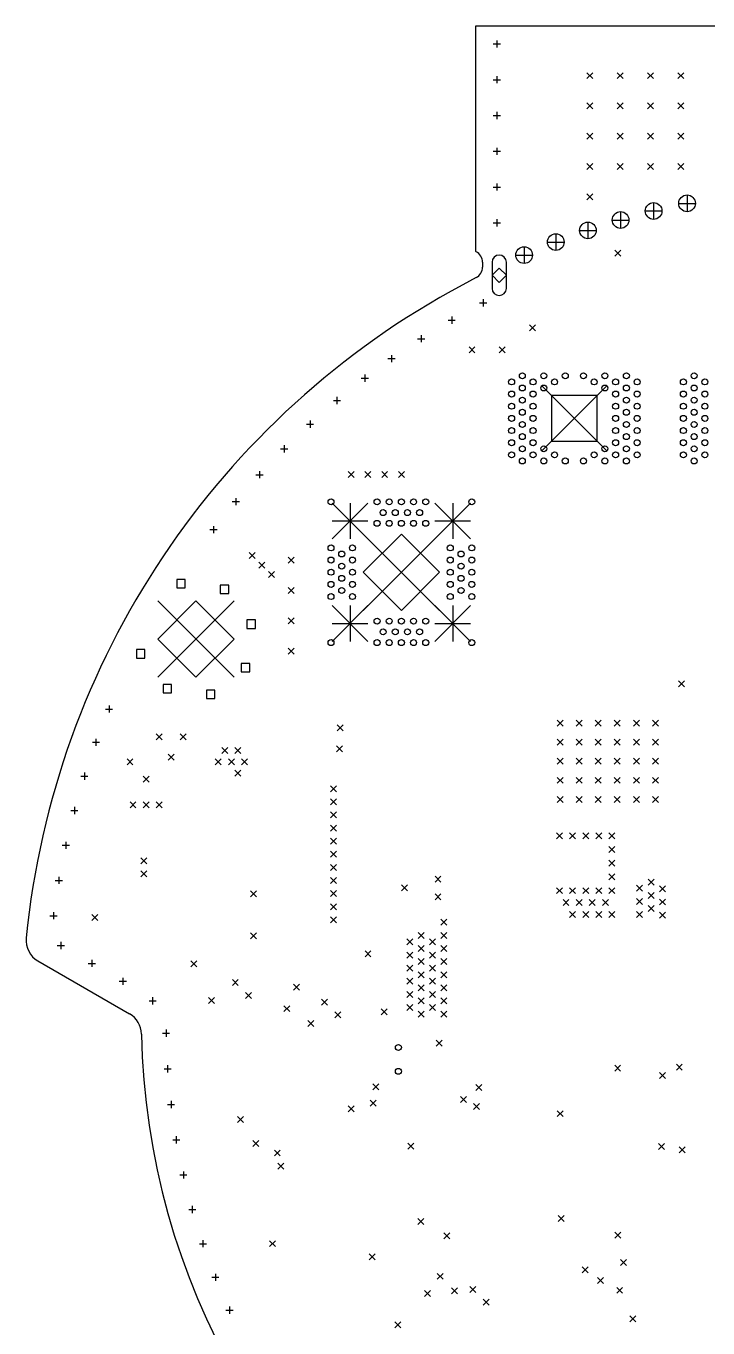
# Model space of a CAD drawing. Extents: x 112 to 184, y -158 to -48.
# Drawn here: x 113.7 to 142.3, y -102.9 to -48.3 of the extents above; entities that cross this region are included whole.
import ezdxf

# ---------------------------------------------------------------- set-up
doc = ezdxf.new("R2010")
doc.units = 0
doc.layers.add('BLACK', color=7, linetype='CONTINUOUS')

msp = doc.modelspace()

# ---------------------------------------------------------------- linework, layer by layer
at = {"layer": 'BLACK', "linetype": 'CONTINUOUS'}
for p, q in [((164.5004, -48.300103), (132.500398, -48.300102)), ((132.500398, -48.300102), (132.5004, -57.744151)), ((133.25, -49.05), (133.55, -49.05)), ((133.4, -48.9), (133.4, -49.2)), ((133.25, -50.55), (133.55, -50.55)), ((133.4, -50.4), (133.4, -50.7)), ((137.1754, -50.2551), (137.4254, -50.5051)), ((137.4254, -50.2551), (137.1754, -50.5051)), ((138.4454, -50.2551), (138.6954, -50.5051)), ((138.6954, -50.2551), (138.4454, -50.5051)), ((139.7154, -50.2551), (139.9654, -50.5051)), ((139.9654, -50.2551), (139.7154, -50.5051)), ((140.9854, -50.2551), (141.2354, -50.5051)), ((141.2354, -50.2551), (140.9854, -50.5051)), ((137.1754, -51.5251), (137.4254, -51.7751)), ((137.4254, -51.5251), (137.1754, -51.7751)), ((138.4454, -51.5251), (138.6954, -51.7751)), ((138.6954, -51.5251), (138.4454, -51.7751)), ((139.7154, -51.5251), (139.9654, -51.7751)), ((139.9654, -51.5251), (139.7154, -51.7751)), ((140.9854, -51.5251), (141.2354, -51.7751)), ((141.2354, -51.5251), (140.9854, -51.7751)), ((133.25, -52.05), (133.55, -52.05)), ((133.4, -51.9), (133.4, -52.2)), ((137.1754, -52.7951), (137.4254, -53.0451)), ((137.4254, -52.7951), (137.1754, -53.0451)), ((138.4454, -52.7951), (138.6954, -53.0451)), ((138.6954, -52.7951), (138.4454, -53.0451)), ((139.7154, -52.7951), (139.9654, -53.0451)), ((139.9654, -52.7951), (139.7154, -53.0451)), ((140.9854, -52.7951), (141.2354, -53.0451)), ((141.2354, -52.7951), (140.9854, -53.0451)), ((133.4, -53.4), (133.4, -53.7)), ((133.25, -53.55), (133.55, -53.55)), ((137.1754, -54.0651), (137.4254, -54.3151)), ((137.4254, -54.0651), (137.1754, -54.3151)), ((138.4454, -54.0651), (138.6954, -54.3151)), ((138.6954, -54.0651), (138.4454, -54.3151)), ((139.7154, -54.0651), (139.9654, -54.3151)), ((139.9654, -54.0651), (139.7154, -54.3151)), ((140.9854, -54.0651), (141.2354, -54.3151)), ((141.2354, -54.0651), (140.9854, -54.3151)), ((133.25, -55.05), (133.55, -55.05)), ((133.4, -54.9), (133.4, -55.2)), ((137.1754, -55.3351), (137.4254, -55.5851)), ((137.4254, -55.3351), (137.1754, -55.5851)), ((141.372939, -55.383511), (141.372939, -56.083511)), ((138.589151, -56.082749), (138.589151, -56.782749)), ((139.623875, -56.05458), (140.323875, -56.05458)), ((139.973875, -55.70458), (139.973875, -56.40458)), ((141.022939, -55.733511), (141.722939, -55.733511)), ((133.25, -56.55), (133.55, -56.55)), ((133.4, -56.4), (133.4, -56.7)), ((137.221102, -56.517379), (137.221102, -57.217379)), ((138.239151, -56.432749), (138.939151, -56.432749)), ((135.872021, -57.007735), (135.872021, -57.707735)), ((136.871102, -56.867379), (137.571102, -56.867379)), ((132.5004, -57.744151), (132.536513, -57.7635)), ((134.544184, -57.553), (134.544184, -58.253)), ((135.522021, -57.357735), (136.222021, -57.357735)), ((138.35, -57.7), (138.6, -57.95)), ((138.6, -57.7), (138.35, -57.95)), ((132.8004, -58.204236), (132.800398, -58.405497)), ((133.2004, -58.200092), (133.2004, -59.300092)), ((133.8004, -59.300092), (133.8004, -58.200092)), ((134.194184, -57.903), (134.894184, -57.903)), ((132.536512, -58.846234), (131.972621, -59.148319)), ((133.5004, -58.450092), (133.2004, -58.750092)), ((133.2004, -58.750092), (133.5004, -59.050092)), ((133.8004, -58.750092), (133.5004, -58.450092)), ((133.5004, -59.050092), (133.8004, -58.750092)), ((132.675039, -59.907564), (132.975039, -59.907564)), ((132.825039, -59.757564), (132.825039, -60.057564)), ((131.510355, -60.479532), (131.510355, -60.779532)), ((131.360355, -60.629532), (131.660355, -60.629532)), ((134.775, -60.825), (135.025, -61.075)), ((135.025, -60.825), (134.775, -61.075)), ((130.078841, -61.40886), (130.378841, -61.40886)), ((130.228841, -61.25886), (130.228841, -61.55886)), ((128.983003, -62.094038), (128.983003, -62.394038)), ((132.235, -61.745), (132.485, -61.995)), ((132.485, -61.745), (132.235, -61.995)), ((133.505001, -61.745), (133.755001, -61.995)), ((133.755001, -61.745), (133.505001, -61.995)), ((128.833003, -62.244038), (129.133003, -62.244038)), ((127.718817, -63.06323), (128.018817, -63.06323)), ((127.868817, -62.91323), (127.868817, -63.21323)), ((126.698448, -63.851241), (126.698448, -64.151241)), ((135.3004, -63.400092), (138.0004, -66.100092)), ((138.0004, -63.400092), (135.3004, -66.100092)), ((137.605003, -63.795489), (135.695797, -63.795489)), ((135.695797, -63.795489), (135.695797, -65.704695)), ((137.605003, -65.704695), (137.605003, -63.795489)), ((126.548448, -64.001241), (126.848448, -64.001241)), ((125.570643, -64.840024), (125.570643, -65.140024)), ((125.420643, -64.990024), (125.720643, -64.990024)), ((124.337614, -66.027657), (124.637614, -66.027657)), ((124.487614, -65.877657), (124.487614, -66.177657)), ((135.695797, -65.704695), (137.605003, -65.704695)), ((123.301472, -67.11211), (123.601472, -67.11211)), ((123.451472, -66.96211), (123.451472, -67.26211)), ((127.175, -66.975), (127.425, -67.225)), ((127.425, -66.975), (127.175, -67.225)), ((127.875, -66.975), (128.125, -67.225)), ((128.125, -66.975), (127.875, -67.225)), ((128.575, -66.975), (128.825, -67.225)), ((128.825, -66.975), (128.575, -67.225)), ((129.275, -66.975), (129.525, -67.225)), ((129.525, -66.975), (129.275, -67.225)), ((122.464245, -68.091277), (122.464245, -68.391277)), ((122.314245, -68.241277), (122.614245, -68.241277)), ((126.5004, -68.3001), (128.0004, -69.8001)), ((128.0004, -68.3001), (126.5004, -69.8001)), ((127.2504, -68.3001), (127.2504, -69.8001)), ((130.8004, -68.3001), (132.3004, -69.8001)), ((132.3004, -68.3001), (130.8004, -69.8001)), ((131.5504, -68.3001), (131.5504, -69.8001)), ((121.52785, -69.262939), (121.52785, -69.562939)), ((126.5004, -69.0501), (128.0004, -69.0501)), ((130.8004, -69.0501), (132.3004, -69.0501)), ((121.37785, -69.412939), (121.67785, -69.412939)), ((127.8004, -69.6001), (131.0004, -72.8001)), ((131.0004, -69.6001), (127.8004, -72.8001)), ((129.4004, -69.6001), (127.8004, -71.2001)), ((131.0004, -71.2001), (129.4004, -69.6001)), ((123.025, -70.375), (123.275, -70.625)), ((123.275, -70.375), (123.025, -70.625)), ((123.425, -70.775), (123.675, -71.025)), ((123.675, -70.775), (123.425, -71.025)), ((124.6554, -70.5751), (124.9054, -70.8251)), ((124.9054, -70.5751), (124.6554, -70.8251)), ((120.3432, -71.505099), (119.989644, -71.505099)), ((119.989644, -71.505099), (119.989644, -71.858655)), ((120.3432, -71.858655), (120.3432, -71.505099)), ((123.825, -71.175), (124.075, -71.425)), ((124.075, -71.175), (123.825, -71.425)), ((127.8004, -71.2001), (129.4004, -72.8001)), ((129.4004, -72.8001), (131.0004, -71.2001)), ((119.989644, -71.858655), (120.3432, -71.858655)), ((122.164366, -71.74486), (121.81081, -71.74486)), ((121.81081, -71.74486), (121.81081, -72.098416)), ((122.164366, -72.098416), (122.164366, -71.74486)), ((124.6554, -71.8451), (124.9054, -72.0951)), ((124.9054, -71.8451), (124.6554, -72.0951)), ((119.187588, -72.400099), (122.387588, -75.600099)), ((122.387588, -72.400099), (119.187588, -75.600099)), ((120.787588, -72.400099), (119.187588, -74.000099)), ((122.387588, -74.000099), (120.787588, -72.400099)), ((121.81081, -72.098416), (122.164366, -72.098416)), ((124.6554, -73.1151), (124.9054, -73.3651)), ((124.9054, -73.1151), (124.6554, -73.3651)), ((126.5004, -72.6001), (128.0004, -74.1001)), ((128.0004, -72.6001), (126.5004, -74.1001)), ((127.2504, -72.6001), (127.2504, -74.1001)), ((130.8004, -72.6001), (132.3004, -74.1001)), ((132.3004, -72.6001), (130.8004, -74.1001)), ((131.5504, -72.6001), (131.5504, -74.1001)), ((123.282588, -73.202155), (122.929032, -73.202155)), ((122.929032, -73.202155), (122.929032, -73.555711)), ((122.929032, -73.555711), (123.282588, -73.555711)), ((123.282588, -73.555711), (123.282588, -73.202155)), ((126.5004, -73.3501), (128.0004, -73.3501)), ((130.8004, -73.3501), (132.3004, -73.3501)), ((119.187588, -74.000099), (120.787588, -75.600099)), ((120.787588, -75.600099), (122.387588, -74.000099)), ((118.646144, -74.444487), (118.292588, -74.444487)), ((118.292588, -74.444487), (118.292588, -74.798043)), ((118.646144, -74.798043), (118.646144, -74.444487)), ((124.6554, -74.3851), (124.9054, -74.6351)), ((124.9054, -74.3851), (124.6554, -74.6351)), ((118.292588, -74.798043), (118.646144, -74.798043)), ((123.042827, -75.023321), (122.689271, -75.023321)), ((122.689271, -75.023321), (122.689271, -75.376877)), ((123.042827, -75.376877), (123.042827, -75.023321)), ((122.689271, -75.376877), (123.042827, -75.376877)), ((141.015, -75.754999), (141.265, -76.004999)), ((141.265, -75.754999), (141.015, -76.004999)), ((119.764366, -75.901782), (119.41081, -75.901782)), ((119.41081, -75.901782), (119.41081, -76.255338)), ((119.41081, -76.255338), (119.764366, -76.255338)), ((119.764366, -76.255338), (119.764366, -75.901782)), ((121.585532, -76.141543), (121.231976, -76.141543)), ((121.231976, -76.141543), (121.231976, -76.495099)), ((121.585532, -76.495099), (121.585532, -76.141543)), ((116.995136, -76.934737), (117.295136, -76.934737)), ((117.145136, -76.784737), (117.145136, -77.084737)), ((121.231976, -76.495099), (121.585532, -76.495099)), ((135.9254, -77.4001), (136.1754, -77.6501)), ((136.1754, -77.4001), (135.9254, -77.6501)), ((136.7254, -77.4001), (136.9754, -77.6501)), ((136.9754, -77.4001), (136.7254, -77.6501)), ((137.5254, -77.4001), (137.7754, -77.6501)), ((137.7754, -77.4001), (137.5254, -77.6501)), ((138.3254, -77.4001), (138.5754, -77.6501)), ((138.5754, -77.4001), (138.3254, -77.6501)), ((139.1254, -77.4001), (139.3754, -77.6501)), ((139.3754, -77.4001), (139.1254, -77.6501)), ((139.9254, -77.4001), (140.1754, -77.6501)), ((140.1754, -77.4001), (139.9254, -77.6501)), ((119.1254, -77.9751), (119.3754, -78.2251)), ((119.3754, -77.9751), (119.1254, -78.2251)), ((120.1254, -77.9751), (120.3754, -78.2251)), ((120.3754, -77.9751), (120.1254, -78.2251)), ((126.715, -77.595), (126.965, -77.845)), ((126.965, -77.595), (126.715, -77.845)), ((116.448643, -78.331511), (116.748643, -78.331511)), ((116.598643, -78.181511), (116.598643, -78.481511)), ((121.8754, -78.5501), (122.1254, -78.8001)), ((122.1254, -78.5501), (121.8754, -78.8001)), ((122.4254, -78.5501), (122.6754, -78.8001)), ((122.6754, -78.5501), (122.4254, -78.8001)), ((126.685, -78.485), (126.935, -78.735)), ((126.935, -78.485), (126.685, -78.735)), ((135.9254, -78.2001), (136.1754, -78.4501)), ((136.1754, -78.2001), (135.9254, -78.4501)), ((136.7254, -78.2001), (136.9754, -78.4501)), ((136.9754, -78.2001), (136.7254, -78.4501)), ((137.5254, -78.2001), (137.7754, -78.4501)), ((137.7754, -78.2001), (137.5254, -78.4501)), ((138.3254, -78.2001), (138.5754, -78.4501)), ((138.5754, -78.2001), (138.3254, -78.4501)), ((139.1254, -78.2001), (139.3754, -78.4501)), ((139.3754, -78.2001), (139.1254, -78.4501)), ((139.9254, -78.2001), (140.1754, -78.4501)), ((140.1754, -78.2001), (139.9254, -78.4501)), ((117.9004, -79.0251), (118.1504, -79.2751)), ((118.1504, -79.0251), (117.9004, -79.2751)), ((119.6254, -78.8251), (119.8754, -79.0751)), ((119.8754, -78.8251), (119.6254, -79.0751)), ((121.6004, -79.0251), (121.8504, -79.2751)), ((121.8504, -79.0251), (121.6004, -79.2751)), ((122.1504, -79.0251), (122.4004, -79.2751)), ((122.4004, -79.0251), (122.1504, -79.2751)), ((122.7004, -79.0251), (122.9504, -79.2751)), ((122.9504, -79.0251), (122.7004, -79.2751)), ((135.9254, -79.0001), (136.1754, -79.2501)), ((136.1754, -79.0001), (135.9254, -79.2501)), ((136.7254, -79.0001), (136.9754, -79.2501)), ((136.9754, -79.0001), (136.7254, -79.2501)), ((137.5254, -79.0001), (137.7754, -79.2501)), ((137.7754, -79.0001), (137.5254, -79.2501)), ((138.3254, -79.0001), (138.5754, -79.2501)), ((138.5754, -79.0001), (138.3254, -79.2501)), ((139.1254, -79.0001), (139.3754, -79.2501)), ((139.3754, -79.0001), (139.1254, -79.2501)), ((139.9254, -79.0001), (140.1754, -79.2501)), ((140.1754, -79.0001), (139.9254, -79.2501)), ((116.11437, -79.601058), (116.11437, -79.901058)), ((122.4254, -79.5001), (122.6754, -79.7501)), ((122.6754, -79.5001), (122.4254, -79.7501)), ((115.96437, -79.751058), (116.26437, -79.751058)), ((118.575, -79.745), (118.825, -79.995)), ((118.825, -79.745), (118.575, -79.995)), ((126.4254, -80.1501), (126.6754, -80.4001)), ((126.6754, -80.1501), (126.4254, -80.4001)), ((135.9254, -79.8001), (136.1754, -80.0501)), ((136.1754, -79.8001), (135.9254, -80.0501)), ((136.7254, -79.8001), (136.9754, -80.0501)), ((136.9754, -79.8001), (136.7254, -80.0501)), ((137.5254, -79.8001), (137.7754, -80.0501)), ((137.7754, -79.8001), (137.5254, -80.0501)), ((138.3254, -79.8001), (138.5754, -80.0501)), ((138.5754, -79.8001), (138.3254, -80.0501)), ((139.1254, -79.8001), (139.3754, -80.0501)), ((139.3754, -79.8001), (139.1254, -80.0501)), ((139.9254, -79.8001), (140.1754, -80.0501)), ((140.1754, -79.8001), (139.9254, -80.0501)), ((126.4254, -80.7001), (126.6754, -80.9501)), ((126.6754, -80.7001), (126.4254, -80.9501)), ((135.9254, -80.6001), (136.1754, -80.8501)), ((136.1754, -80.6001), (135.9254, -80.8501)), ((136.7254, -80.6001), (136.9754, -80.8501)), ((136.9754, -80.6001), (136.7254, -80.8501)), ((137.5254, -80.6001), (137.7754, -80.8501)), ((137.7754, -80.6001), (137.5254, -80.8501)), ((138.3254, -80.6001), (138.5754, -80.8501)), ((138.5754, -80.6001), (138.3254, -80.8501)), ((139.1254, -80.6001), (139.3754, -80.8501)), ((139.3754, -80.6001), (139.1254, -80.8501)), ((139.9254, -80.6001), (140.1754, -80.8501)), ((140.1754, -80.6001), (139.9254, -80.8501)), ((115.543277, -81.19061), (115.843277, -81.19061)), ((115.693277, -81.04061), (115.693277, -81.34061)), ((118.0254, -80.8251), (118.2754, -81.0751)), ((118.2754, -80.8251), (118.0254, -81.0751)), ((118.5754, -80.8251), (118.8254, -81.0751)), ((118.8254, -80.8251), (118.5754, -81.0751)), ((119.1254, -80.8251), (119.3754, -81.0751)), ((119.3754, -80.8251), (119.1254, -81.0751)), ((126.4254, -81.2501), (126.6754, -81.5001)), ((126.6754, -81.2501), (126.4254, -81.5001)), ((126.4254, -81.8001), (126.6754, -82.0501)), ((126.6754, -81.8001), (126.4254, -82.0501)), ((126.4254, -82.3501), (126.6754, -82.6001)), ((126.6754, -82.3501), (126.4254, -82.6001)), ((135.9004, -82.1251), (136.1504, -82.3751)), ((136.1504, -82.1251), (135.9004, -82.3751)), ((136.4504, -82.1251), (136.7004, -82.3751)), ((136.7004, -82.1251), (136.4504, -82.3751)), ((137.0004, -82.1251), (137.2504, -82.3751)), ((137.2504, -82.1251), (137.0004, -82.3751)), ((137.5504, -82.1251), (137.8004, -82.3751)), ((137.8004, -82.1251), (137.5504, -82.3751)), ((138.1004, -82.1251), (138.3504, -82.3751)), ((138.3504, -82.1251), (138.1004, -82.3751)), ((115.186174, -82.647356), (115.486174, -82.647356)), ((115.336174, -82.497356), (115.336174, -82.797356)), ((126.4254, -82.9001), (126.6754, -83.1501)), ((126.6754, -82.9001), (126.4254, -83.1501)), ((138.1004, -82.7001), (138.3504, -82.9501)), ((138.3504, -82.7001), (138.1004, -82.9501)), ((118.4754, -83.1751), (118.7254, -83.4251)), ((118.7254, -83.1751), (118.4754, -83.4251)), ((126.4254, -83.4501), (126.6754, -83.7001)), ((126.6754, -83.4501), (126.4254, -83.7001)), ((138.1004, -83.2751), (138.3504, -83.5251)), ((138.3504, -83.2751), (138.1004, -83.5251)), ((115.043765, -83.968455), (115.043765, -84.268455)), ((118.4754, -83.7251), (118.7254, -83.9751)), ((118.7254, -83.7251), (118.4754, -83.9751)), ((126.4254, -84.0001), (126.6754, -84.2501)), ((126.6754, -84.0001), (126.4254, -84.2501)), ((130.81, -83.94), (131.06, -84.19)), ((131.06, -83.94), (130.81, -84.19)), ((138.1004, -83.8501), (138.3504, -84.1001)), ((138.3504, -83.8501), (138.1004, -84.1001)), ((114.893765, -84.118455), (115.193765, -84.118455)), ((123.0754, -84.5551), (123.3254, -84.8051)), ((123.3254, -84.5551), (123.0754, -84.8051)), ((126.4254, -84.5501), (126.6754, -84.8001)), ((126.6754, -84.5501), (126.4254, -84.8001)), ((129.41, -84.310001), (129.66, -84.560001)), ((129.66, -84.310001), (129.41, -84.560001)), ((135.9004, -84.4251), (136.1504, -84.6751)), ((136.1504, -84.4251), (135.9004, -84.6751)), ((136.4504, -84.4251), (136.7004, -84.6751)), ((136.7004, -84.4251), (136.4504, -84.6751)), ((137.0004, -84.4251), (137.2504, -84.6751)), ((137.2504, -84.4251), (137.0004, -84.6751)), ((137.5504, -84.4251), (137.8004, -84.6751)), ((137.8004, -84.4251), (137.5504, -84.6751)), ((138.1004, -84.4251), (138.3504, -84.6751)), ((138.3504, -84.4251), (138.1004, -84.6751)), ((139.2504, -84.3251), (139.5004, -84.5751)), ((139.5004, -84.3251), (139.2504, -84.5751)), ((139.7504, -84.0751), (140.0004, -84.3251)), ((140.0004, -84.0751), (139.7504, -84.3251)), ((140.2254, -84.3501), (140.4754, -84.6001)), ((140.4754, -84.3501), (140.2254, -84.6001)), ((126.4254, -85.1001), (126.6754, -85.3501)), ((126.6754, -85.1001), (126.4254, -85.3501)), ((130.81, -84.69), (131.06, -84.94)), ((131.06, -84.69), (130.81, -84.94)), ((136.1754, -84.9251), (136.4254, -85.1751)), ((136.4254, -84.9251), (136.1754, -85.1751)), ((136.7254, -84.9251), (136.9754, -85.1751)), ((136.9754, -84.9251), (136.7254, -85.1751)), ((137.2754, -84.9251), (137.5254, -85.1751)), ((137.5254, -84.9251), (137.2754, -85.1751)), ((137.8254, -84.9251), (138.0754, -85.1751)), ((138.0754, -84.9251), (137.8254, -85.1751)), ((139.2504, -84.8751), (139.5004, -85.1251)), ((139.5004, -84.8751), (139.2504, -85.1251)), ((139.7504, -84.6251), (140.0004, -84.8751)), ((140.0004, -84.6251), (139.7504, -84.8751)), ((140.2254, -84.9001), (140.4754, -85.1501)), ((140.4754, -84.9001), (140.2254, -85.1501)), ((114.66661, -85.601032), (114.96661, -85.601032)), ((114.81661, -85.451032), (114.81661, -85.751032)), ((116.4254, -85.5501), (116.6754, -85.8001)), ((116.6754, -85.5501), (116.4254, -85.8001)), ((126.4254, -85.6501), (126.6754, -85.9001)), ((126.6754, -85.6501), (126.4254, -85.9001)), ((136.4504, -85.4251), (136.7004, -85.6751)), ((136.7004, -85.4251), (136.4504, -85.6751)), ((137.0004, -85.4251), (137.2504, -85.6751)), ((137.2504, -85.4251), (137.0004, -85.6751)), ((137.5504, -85.4251), (137.8004, -85.6751)), ((137.8004, -85.4251), (137.5504, -85.6751)), ((138.1004, -85.4251), (138.3504, -85.6751)), ((138.3504, -85.4251), (138.1004, -85.6751)), ((139.2504, -85.4251), (139.5004, -85.6751)), ((139.5004, -85.4251), (139.2504, -85.6751)), ((139.7504, -85.1751), (140.0004, -85.4251)), ((140.0004, -85.1751), (139.7504, -85.4251)), ((140.2254, -85.4501), (140.4754, -85.7001)), ((140.4754, -85.4501), (140.2254, -85.7001)), ((131.055, -85.745), (131.305, -85.995)), ((131.305, -85.745), (131.055, -85.995)), ((115.12399, -86.699837), (115.12399, -86.999837)), ((123.0754, -86.3151), (123.3254, -86.5651)), ((123.3254, -86.3151), (123.0754, -86.5651)), ((129.6254, -86.5751), (129.8754, -86.8251)), ((129.8754, -86.5751), (129.6254, -86.8251)), ((130.1004, -86.3001), (130.3504, -86.5501)), ((130.3504, -86.3001), (130.1004, -86.5501)), ((130.5754, -86.5751), (130.8254, -86.8251)), ((130.8254, -86.5751), (130.5754, -86.8251)), ((131.0504, -86.3001), (131.3004, -86.5501)), ((131.3004, -86.3001), (131.0504, -86.5501)), ((114.97399, -86.849837), (115.27399, -86.849837)), ((127.8754, -87.0751), (128.1254, -87.3251)), ((128.1254, -87.0751), (127.8754, -87.3251)), ((129.6254, -87.1251), (129.8754, -87.3751)), ((129.8754, -87.1251), (129.6254, -87.3751)), ((130.1004, -86.8501), (130.3504, -87.1001)), ((130.3504, -86.8501), (130.1004, -87.1001)), ((130.5754, -87.1251), (130.8254, -87.3751)), ((130.8254, -87.1251), (130.5754, -87.3751)), ((131.0504, -86.8501), (131.3004, -87.1001)), ((131.3004, -86.8501), (131.0504, -87.1001)), ((114.167584, -87.498553), (118.005835, -89.714566)), ((116.273025, -87.599837), (116.573025, -87.599837)), ((116.423025, -87.449837), (116.423025, -87.749837)), ((120.5754, -87.4951), (120.8254, -87.7451)), ((120.8254, -87.4951), (120.5754, -87.7451)), ((129.6254, -87.6751), (129.8754, -87.9251)), ((129.8754, -87.6751), (129.6254, -87.9251)), ((130.1004, -87.4001), (130.3504, -87.6501)), ((130.3504, -87.4001), (130.1004, -87.6501)), ((130.5754, -87.6751), (130.8254, -87.9251)), ((130.8254, -87.6751), (130.5754, -87.9251)), ((131.0504, -87.4001), (131.3004, -87.6501)), ((131.3004, -87.4001), (131.0504, -87.6501)), ((117.572066, -88.349837), (117.872066, -88.349837)), ((117.722066, -88.199837), (117.722066, -88.499837)), ((122.3154, -88.2751), (122.5654, -88.5251)), ((122.5654, -88.2751), (122.3154, -88.5251)), ((129.6254, -88.2251), (129.8754, -88.4751)), ((129.8754, -88.2251), (129.6254, -88.4751)), ((130.1004, -87.9501), (130.3504, -88.2001)), ((130.3504, -87.9501), (130.1004, -88.2001)), ((130.575399, -88.2251), (130.825399, -88.4751)), ((130.825399, -88.2251), (130.575399, -88.4751)), ((131.0504, -87.9501), (131.3004, -88.2001)), ((131.3004, -87.9501), (131.0504, -88.2001)), ((122.8654, -88.8151), (123.1154, -89.0651)), ((123.1154, -88.8151), (122.8654, -89.0651)), ((124.8754, -88.4751), (125.1254, -88.7251)), ((125.1254, -88.4751), (124.8754, -88.7251)), ((129.6254, -88.7751), (129.8754, -89.0251)), ((129.8754, -88.7751), (129.6254, -89.0251)), ((130.1004, -88.5001), (130.3504, -88.7501)), ((130.3504, -88.5001), (130.1004, -88.7501)), ((130.5754, -88.7751), (130.8254, -89.0251)), ((130.8254, -88.7751), (130.5754, -89.0251)), ((131.0504, -88.5001), (131.3004, -88.7501)), ((131.3004, -88.5001), (131.0504, -88.7501)), ((118.822061, -89.168624), (119.122061, -89.168624)), ((118.972061, -89.018624), (118.972061, -89.318624)), ((121.3154, -89.0351), (121.5654, -89.2851)), ((121.5654, -89.0351), (121.3154, -89.2851)), ((124.47649, -89.373371), (124.72649, -89.623371)), ((124.72649, -89.373371), (124.47649, -89.623371)), ((126.0499, -89.1001), (126.2999, -89.3501)), ((126.2999, -89.1001), (126.0499, -89.3501)), ((128.5554, -89.5051), (128.8054, -89.7551)), ((128.8054, -89.5051), (128.5554, -89.7551)), ((129.6254, -89.3251), (129.8754, -89.5751)), ((129.8754, -89.3251), (129.6254, -89.5751)), ((130.1004, -89.0501), (130.3504, -89.3001)), ((130.3504, -89.0501), (130.1004, -89.3001)), ((130.5754, -89.3251), (130.8254, -89.5751)), ((130.8254, -89.3251), (130.5754, -89.5751)), ((131.0504, -89.0501), (131.3004, -89.3001)), ((131.3004, -89.0501), (131.0504, -89.3001)), ((125.4754, -90.0001), (125.7254, -90.2501)), ((125.7254, -90.0001), (125.4754, -90.2501)), ((126.6054, -89.6351), (126.8554, -89.8851)), ((126.8554, -89.6351), (126.6054, -89.8851)), ((130.1004, -89.6001), (130.3504, -89.8501)), ((130.3504, -89.6001), (130.1004, -89.8501)), ((131.0504, -89.6001), (131.3004, -89.8501)), ((131.3004, -89.6001), (131.0504, -89.8501)), ((119.385028, -90.523046), (119.685028, -90.523046)), ((119.535028, -90.373046), (119.535028, -90.673046)), ((130.8554, -90.8151), (131.1054, -91.0651)), ((131.1054, -90.8151), (130.8554, -91.0651)), ((119.451049, -92.021427), (119.751049, -92.021427)), ((119.601049, -91.871427), (119.601049, -92.171427)), ((138.340397, -91.865097), (138.590397, -92.115097)), ((138.590397, -91.865097), (138.340397, -92.115097)), ((140.2254, -92.1751), (140.4754, -92.4251)), ((140.4754, -92.1751), (140.2254, -92.4251)), ((140.9254, -91.8251), (141.1754, -92.0751)), ((141.1754, -91.8251), (140.9254, -92.0751)), ((128.2054, -92.6551), (128.4554, -92.9051)), ((128.4554, -92.6551), (128.2054, -92.9051)), ((132.5254, -92.6751), (132.7754, -92.9251)), ((132.7754, -92.6751), (132.5254, -92.9251)), ((128.086422, -93.334571), (128.336422, -93.584571)), ((128.336422, -93.334571), (128.086422, -93.584571)), ((131.8754, -93.1751), (132.1254, -93.4251)), ((132.1254, -93.1751), (131.8754, -93.4251)), ((119.594494, -93.514384), (119.894494, -93.514384)), ((119.744494, -93.364384), (119.744494, -93.664384)), ((127.1754, -93.5751), (127.4254, -93.8251)), ((127.4254, -93.5751), (127.1754, -93.8251)), ((132.4254, -93.4751), (132.6754, -93.7251)), ((132.6754, -93.4751), (132.4254, -93.7251)), ((135.9254, -93.7751), (136.1754, -94.0251)), ((136.1754, -93.7751), (135.9254, -94.0251)), ((122.5254, -94.0251), (122.7754, -94.2751)), ((122.7754, -94.0251), (122.5254, -94.2751)), ((119.965064, -94.847908), (119.965064, -95.147908)), ((119.815064, -94.997908), (120.115064, -94.997908)), ((123.1754, -95.0251), (123.4254, -95.2751)), ((123.4254, -95.0251), (123.1754, -95.2751)), ((124.075, -95.425), (124.325, -95.675)), ((124.325, -95.425), (124.075, -95.675)), ((129.668442, -95.135516), (129.918442, -95.385516)), ((129.918442, -95.135516), (129.668442, -95.385516)), ((140.1754, -95.1501), (140.4254, -95.4001)), ((140.4254, -95.1501), (140.1754, -95.4001)), ((141.0454, -95.2951), (141.2954, -95.5451)), ((141.2954, -95.2951), (141.0454, -95.5451)), ((124.2254, -95.9751), (124.4754, -96.2251)), ((124.4754, -95.9751), (124.2254, -96.2251)), ((120.112168, -96.468022), (120.412168, -96.468022)), ((120.262168, -96.318022), (120.262168, -96.618022)), ((120.485017, -97.920771), (120.785017, -97.920771)), ((120.635017, -97.770771), (120.635017, -98.070771)), ((135.9754, -98.1751), (136.2254, -98.4251)), ((136.2254, -98.1751), (135.9754, -98.4251)), ((130.086373, -98.300478), (130.336373, -98.550478)), ((130.336373, -98.300478), (130.086373, -98.550478)), ((121.082599, -99.202259), (121.082599, -99.502259)), ((123.8754, -99.2251), (124.1254, -99.4751)), ((124.1254, -99.2251), (123.8754, -99.4751)), ((131.1754, -98.8951), (131.4254, -99.1451)), ((131.4254, -98.8951), (131.1754, -99.1451)), ((138.35, -98.875), (138.6, -99.125)), ((138.6, -98.875), (138.35, -99.125)), ((120.932599, -99.352259), (121.232599, -99.352259)), ((128.0504, -99.7751), (128.3004, -100.0251)), ((128.3004, -99.7751), (128.0504, -100.0251)), ((136.9754, -100.3251), (137.2254, -100.5751)), ((137.2254, -100.3251), (136.9754, -100.5751)), ((138.581633, -100.018867), (138.831633, -100.268867)), ((138.831633, -100.018867), (138.581633, -100.268867)), ((121.453718, -100.758649), (121.753718, -100.758649)), ((121.603718, -100.608649), (121.603718, -100.908649)), ((130.8954, -100.5951), (131.1454, -100.8451)), ((131.1454, -100.5951), (130.8954, -100.8451)), ((137.6254, -100.7751), (137.8754, -101.0251)), ((137.8754, -100.7751), (137.6254, -101.0251)), ((130.3654, -101.3151), (130.6154, -101.5651)), ((130.6154, -101.3151), (130.3654, -101.5651)), ((131.5054, -101.2051), (131.7554, -101.4551)), ((131.7554, -101.2051), (131.5054, -101.4551)), ((132.2754, -101.1501), (132.5254, -101.4001)), ((132.5254, -101.1501), (132.2754, -101.4001)), ((138.4254, -101.182187), (138.6754, -101.432187)), ((138.6754, -101.182187), (138.4254, -101.432187)), ((122.196975, -101.986159), (122.196975, -102.286159)), ((132.824946, -101.675554), (133.074946, -101.925554)), ((133.074946, -101.675554), (132.824946, -101.925554)), ((122.046975, -102.136159), (122.346975, -102.136159)), ((138.9754, -102.3751), (139.2254, -102.6251)), ((139.2254, -102.3751), (138.9754, -102.6251)), ((129.1254, -102.6251), (129.3754, -102.8751)), ((129.3754, -102.6251), (129.1254, -102.8751))]:
    msp.add_line(p, q, dxfattribs=at)
at = {"layer": 'BLACK'}
for centre, radius in [((141.372939, -55.733511), 0.35), ((138.589151, -56.432749), 0.35), ((139.973875, -56.05458), 0.35), ((137.221102, -56.867379), 0.35), ((135.872021, -57.357735), 0.35), ((134.544184, -57.903), 0.35), ((134.0204, -63.220092), 0.125), ((134.4704, -62.965092), 0.125), ((134.9204, -63.220092), 0.125), ((135.3704, -62.965092), 0.125), ((135.8204, -63.220092), 0.125), ((136.2704, -62.965092), 0.125), ((137.0304, -62.965092), 0.125), ((137.4804, -63.220092), 0.125), ((137.9304, -62.965092), 0.125), ((138.3804, -63.220092), 0.125), ((138.8304, -62.965092), 0.125), ((139.2804, -63.220092), 0.125), ((141.2204, -63.220092), 0.125), ((141.6704, -62.965092), 0.125), ((142.1204, -63.220092), 0.125), ((134.0204, -63.730092), 0.125), ((134.4704, -63.475092), 0.125), ((134.4704, -63.985092), 0.125), ((134.9204, -63.730092), 0.125), ((135.3704, -63.475092), 0.125), ((137.9304, -63.475092), 0.125), ((138.3804, -63.730092), 0.125), ((138.8304, -63.475092), 0.125), ((138.8304, -63.985092), 0.125), ((139.2804, -63.730092), 0.125), ((141.2204, -63.730092), 0.125), ((141.6704, -63.475092), 0.125), ((141.6704, -63.985092), 0.125), ((142.1204, -63.730092), 0.125), ((134.0204, -64.240092), 0.125), ((134.4704, -64.495092), 0.125), ((134.9204, -64.240092), 0.125), ((138.3804, -64.240092), 0.125), ((138.8304, -64.495092), 0.125), ((139.2804, -64.240092), 0.125), ((141.2204, -64.240092), 0.125), ((141.6704, -64.495092), 0.125), ((142.1204, -64.240092), 0.125), ((134.0204, -64.750092), 0.125), ((134.4704, -65.005092), 0.125), ((134.9204, -64.750092), 0.125), ((138.3804, -64.750092), 0.125), ((138.8304, -65.005092), 0.125), ((139.2804, -64.750092), 0.125), ((141.2204, -64.750092), 0.125), ((141.6704, -65.005092), 0.125), ((142.1204, -64.750092), 0.125), ((134.0204, -65.260092), 0.125), ((134.4704, -65.515092), 0.125), ((134.9204, -65.260092), 0.125), ((138.3804, -65.260092), 0.125), ((138.8304, -65.515092), 0.125), ((139.2804, -65.260092), 0.125), ((141.2204, -65.260092), 0.125), ((141.6704, -65.515092), 0.125), ((142.1204, -65.260092), 0.125), ((134.0204, -65.770092), 0.125), ((134.4704, -66.025092), 0.125), ((134.9204, -65.770092), 0.125), ((135.3704, -66.025092), 0.125), ((137.9304, -66.025092), 0.125), ((138.3804, -65.770092), 0.125), ((138.8304, -66.025092), 0.125), ((139.2804, -65.770092), 0.125), ((141.2204, -65.770092), 0.125), ((141.6704, -66.025092), 0.125), ((142.1204, -65.770092), 0.125), ((134.0204, -66.280092), 0.125), ((134.4704, -66.535092), 0.125), ((134.9204, -66.280092), 0.125), ((135.3704, -66.535092), 0.125), ((135.8204, -66.280092), 0.125), ((136.2704, -66.535092), 0.125), ((137.0304, -66.535092), 0.125), ((137.4804, -66.280092), 0.125), ((137.9304, -66.535092), 0.125), ((138.3804, -66.280092), 0.125), ((138.8304, -66.535092), 0.125), ((139.2804, -66.280092), 0.125), ((141.2204, -66.280092), 0.125), ((141.6704, -66.535092), 0.125), ((142.1204, -66.280092), 0.125), ((126.4504, -68.2501), 0.125), ((128.3804, -68.2501), 0.125), ((128.8904, -68.2501), 0.125), ((129.4004, -68.2501), 0.125), ((129.9104, -68.2501), 0.125), ((130.4204, -68.2501), 0.125), ((132.3504, -68.2501), 0.125), ((128.6354, -68.7001), 0.125), ((129.1454, -68.7001), 0.125), ((129.6554, -68.7001), 0.125), ((130.1654, -68.7001), 0.125), ((128.3804, -69.1501), 0.125), ((128.8904, -69.1501), 0.125), ((129.4004, -69.1501), 0.125), ((129.9104, -69.1501), 0.125), ((130.4204, -69.1501), 0.125), ((126.4504, -70.1801), 0.125), ((126.9004, -70.4351), 0.125), ((127.3504, -70.1801), 0.125), ((131.4504, -70.1801), 0.125), ((131.9004, -70.4351), 0.125), ((132.3504, -70.1801), 0.125), ((126.4504, -70.6901), 0.125), ((126.9004, -70.9451), 0.125), ((127.3504, -70.6901), 0.125), ((131.4504, -70.6901), 0.125), ((131.9004, -70.9451), 0.125), ((132.3504, -70.6901), 0.125), ((126.4504, -71.2001), 0.125), ((126.9004, -71.4551), 0.125), ((127.3504, -71.2001), 0.125), ((131.4504, -71.2001), 0.125), ((131.9004, -71.4551), 0.125), ((132.3504, -71.2001), 0.125), ((126.4504, -71.7101), 0.125), ((126.9004, -71.9651), 0.125), ((127.3504, -71.7101), 0.125), ((131.4504, -71.7101), 0.125), ((131.9004, -71.9651), 0.125), ((132.3504, -71.7101), 0.125), ((126.4504, -72.2201), 0.125), ((127.3504, -72.2201), 0.125), ((131.4504, -72.2201), 0.125), ((132.3504, -72.2201), 0.125), ((128.3804, -73.2501), 0.125), ((128.8904, -73.2501), 0.125), ((129.4004, -73.2501), 0.125), ((129.9104, -73.2501), 0.125), ((130.4204, -73.2501), 0.125), ((128.6354, -73.7001), 0.125), ((129.1454, -73.7001), 0.125), ((129.6554, -73.7001), 0.125), ((130.1654, -73.7001), 0.125), ((126.4504, -74.1501), 0.125), ((128.3804, -74.1501), 0.125), ((128.8904, -74.1501), 0.125), ((129.4004, -74.1501), 0.125), ((129.9104, -74.1501), 0.125), ((130.4204, -74.1501), 0.125), ((132.3504, -74.1501), 0.125), ((129.275399, -91.125097), 0.125), ((129.275399, -92.125097), 0.125)]:
    msp.add_circle(centre, radius, dxfattribs=at)
for centre, radius, start, end in [((132.3003, -58.2043), 0.500101, 0.0073324, 61.8143262), ((132.3004, -58.4055), 0.499998, -61.8209553, 0.0003438), ((133.5004, -58.200092), 0.3, 0, 180), ((148.5004, -90.0001), 35, 118.1786466, 174.3157443), ((133.5004, -59.300092), 0.3, 180, 360), ((114.6676, -86.6325), 1.000032, -185.6827206, -120.0000033), ((117.5058, -90.5806), 1.000025, 1.0734028, 59.9985096), ((148.5004, -90.0001), 30.000002, -178.9270432, -121.0729483)]:
    msp.add_arc(centre, radius, start, end, dxfattribs=at)

doc.saveas('drawing.dxf')
